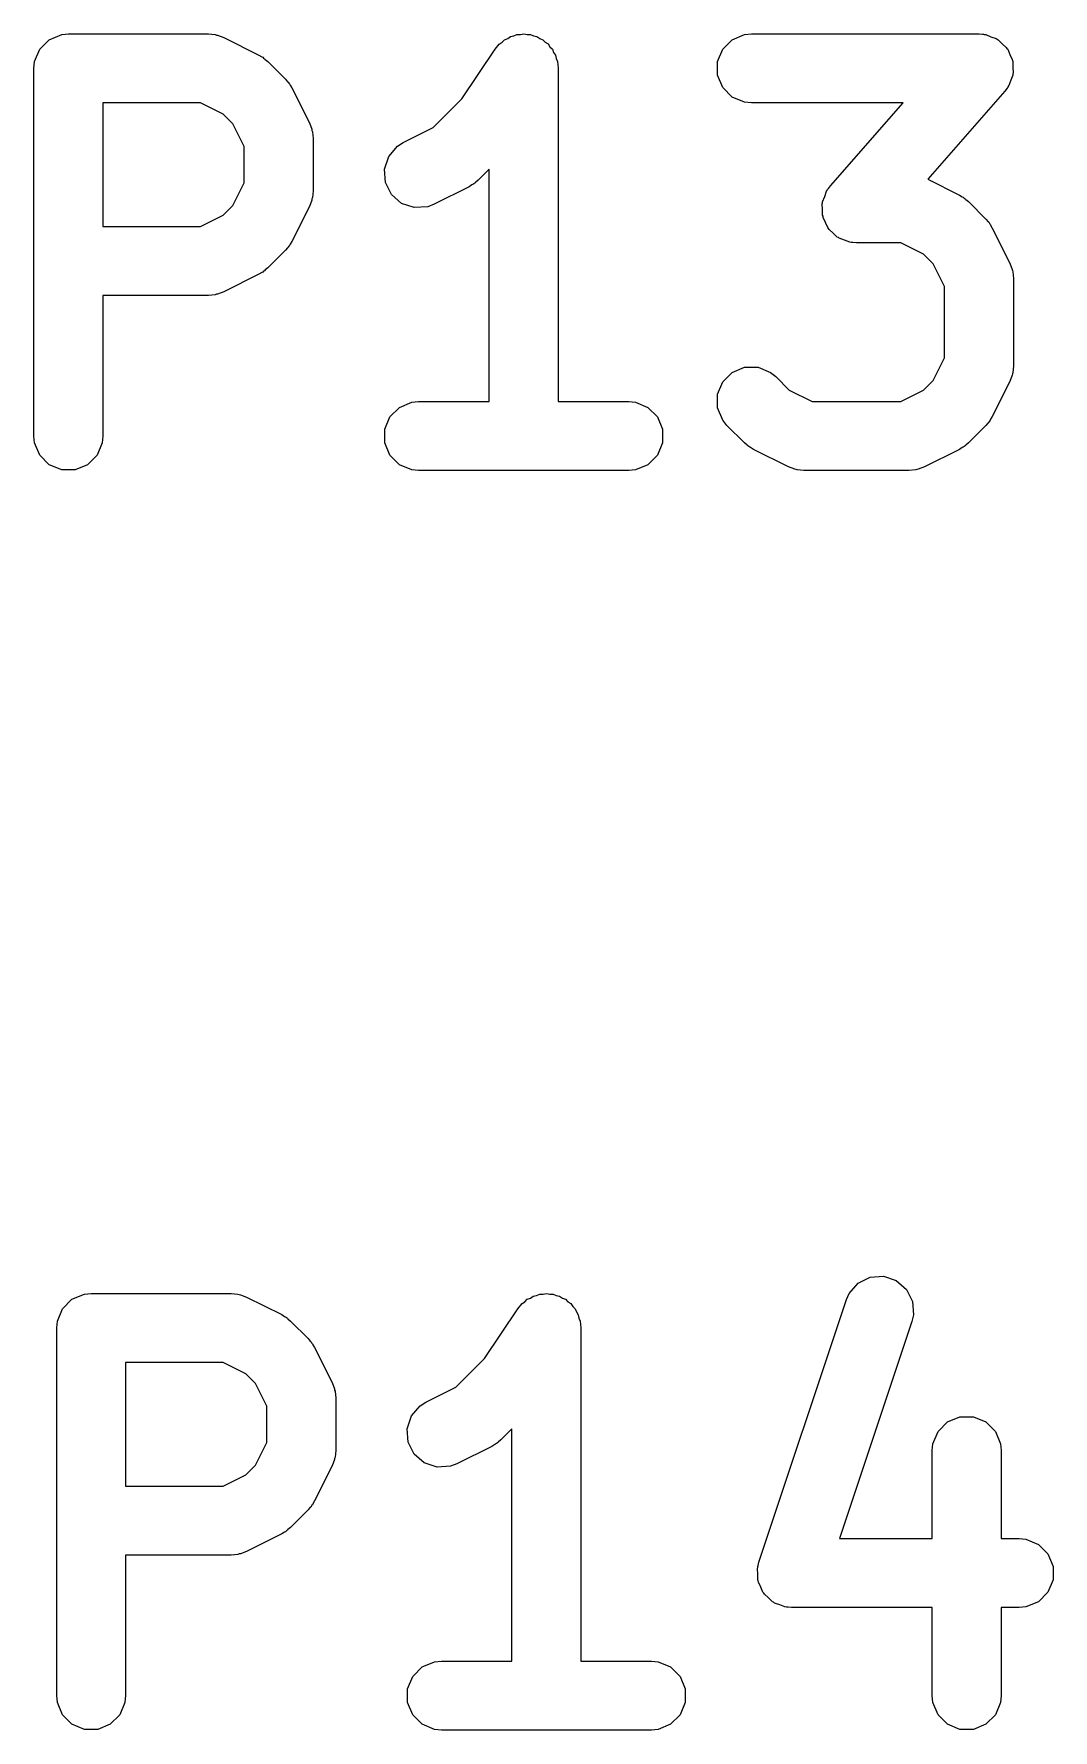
# Model space of a CAD drawing. Extents: x 90.4 to 161.7, y -143.1 to -81.8.
# Drawn here: x 100.697 to 102.914, y -118.303 to -114.612 of the extents above; entities that cross this region are included whole.
import ezdxf

# ---------------------------------------------------------------- set-up
doc = ezdxf.new("R2010")
doc.units = 0
doc.layers.add('BLACK', color=7, linetype='CONTINUOUS')

msp = doc.modelspace()

# ---------------------------------------------------------------- linework, layer by layer
at = {"layer": 'BLACK', "linetype": 'CONTINUOUS'}
for p, q in [((100.709948, -114.645134), (100.73064, -114.624442)), ((100.73064, -114.624442), (100.757676, -114.613243)), ((100.757676, -114.613243), (100.772308, -114.611802)), ((100.772308, -114.611802), (101.07707, -114.611802)), ((101.07707, -114.611802), (101.091702, -114.613243)), ((101.091702, -114.613243), (101.094191, -114.614274)), ((101.094191, -114.614274), (101.096879, -114.614465)), ((101.096879, -114.614465), (101.110611, -114.61972)), ((101.110611, -114.61972), (101.186801, -114.657815)), ((101.700475, -114.645082), (101.709696, -114.633824)), ((101.709696, -114.633824), (101.715865, -114.629692)), ((101.715865, -114.629692), (101.721116, -114.624442)), ((101.721116, -114.624442), (101.727905, -114.621629)), ((101.727905, -114.621629), (101.734011, -114.617541)), ((101.734011, -114.617541), (101.741291, -114.616084)), ((101.741291, -114.616084), (101.748152, -114.613243)), ((101.748152, -114.613243), (101.755501, -114.613243)), ((101.755501, -114.613243), (101.762706, -114.611802)), ((101.762706, -114.611802), (101.76999, -114.613243)), ((101.76999, -114.613243), (101.777416, -114.613243)), ((101.777416, -114.613243), (101.784204, -114.616054)), ((101.784204, -114.616054), (101.791413, -114.617481)), ((101.791413, -114.617481), (101.797591, -114.6216)), ((101.797591, -114.6216), (101.804452, -114.624442)), ((101.804452, -114.624442), (101.809647, -114.629637)), ((101.809647, -114.629637), (101.815762, -114.633714)), ((101.815762, -114.633714), (101.819893, -114.639883)), ((101.819893, -114.639883), (101.825144, -114.645134)), ((102.195662, -114.645134), (102.216354, -114.624442)), ((102.216354, -114.624442), (102.24339, -114.613243)), ((102.24339, -114.613243), (102.258022, -114.611802)), ((102.258022, -114.611802), (102.75326, -114.611802)), ((102.75326, -114.611802), (102.760992, -114.612563)), ((102.760992, -114.612563), (102.762966, -114.612432)), ((102.762966, -114.612432), (102.764325, -114.612891)), ((102.764325, -114.612891), (102.767892, -114.613243)), ((102.767892, -114.613243), (102.779143, -114.617903)), ((102.779143, -114.617903), (102.790687, -114.621808)), ((102.790687, -114.621808), (102.792591, -114.623473)), ((102.792591, -114.623473), (102.794928, -114.624442)), ((102.794928, -114.624442), (102.803538, -114.633052)), ((102.803538, -114.633052), (102.812711, -114.641078)), ((102.812711, -114.641078), (102.813833, -114.643347)), ((100.697308, -114.686802), (100.698749, -114.67217)), ((100.698749, -114.67217), (100.709948, -114.645134)), ((101.186801, -114.657815), (101.1931, -114.661779)), ((101.1931, -114.661779), (101.194928, -114.662537)), ((101.194928, -114.662537), (101.196984, -114.664225)), ((101.196984, -114.664225), (101.199244, -114.665647)), ((101.199244, -114.665647), (101.200543, -114.667145)), ((101.200543, -114.667145), (101.206293, -114.671864)), ((101.206293, -114.671864), (101.244388, -114.709959)), ((101.628307, -114.753307), (101.70038, -114.645199)), ((101.70038, -114.645199), (101.700414, -114.645156)), ((101.700414, -114.645156), (101.700424, -114.645134)), ((101.700424, -114.645134), (101.700475, -114.645082)), ((101.825144, -114.645134), (101.827956, -114.651923)), ((101.827956, -114.651923), (101.832045, -114.658029)), ((101.832045, -114.658029), (101.833501, -114.665309)), ((101.833501, -114.665309), (101.836343, -114.67217)), ((101.836343, -114.67217), (101.837768, -114.686648)), ((102.184463, -114.67217), (102.195662, -114.645134)), ((102.184463, -114.701434), (102.184463, -114.67217)), ((102.813833, -114.643347), (102.81562, -114.645134)), ((102.81562, -114.645134), (102.820278, -114.656381)), ((102.820278, -114.656381), (102.825683, -114.667309)), ((102.825683, -114.667309), (102.825851, -114.669833)), ((102.825851, -114.669833), (102.826819, -114.67217)), ((102.826819, -114.67217), (102.826819, -114.684345)), ((100.697308, -115.486802), (100.697308, -114.686802)), ((101.244388, -114.709959), (101.249108, -114.715711)), ((101.249108, -114.715711), (101.250604, -114.717008)), ((101.837768, -114.686648), (101.837784, -114.686724)), ((101.837784, -114.686724), (101.837778, -114.686749)), ((101.837778, -114.686749), (101.837784, -114.686802)), ((101.837784, -114.686802), (101.837784, -115.411802)), ((102.195662, -114.72847), (102.184463, -114.701434)), ((102.822158, -114.712685), (102.818254, -114.724229)), ((102.826819, -114.701434), (102.822158, -114.712685)), ((102.826819, -114.684345), (102.82763, -114.696508)), ((102.82763, -114.696508), (102.826819, -114.698905)), ((102.826819, -114.698905), (102.826819, -114.701434)), ((101.250604, -114.717008), (101.252023, -114.719262)), ((101.252023, -114.719262), (101.253715, -114.721324)), ((101.253715, -114.721324), (101.254473, -114.723154)), ((101.254473, -114.723154), (101.258437, -114.729451)), ((101.258437, -114.729451), (101.296533, -114.805641)), ((102.216354, -114.749162), (102.195662, -114.72847)), ((102.24339, -114.760361), (102.216354, -114.749162)), ((102.809704, -114.736189), (102.641743, -114.928143)), ((102.814224, -114.729865), (102.809704, -114.736189)), ((102.81562, -114.72847), (102.814224, -114.729865)), ((102.816168, -114.727146), (102.81562, -114.72847)), ((102.818254, -114.724229), (102.816168, -114.727146)), ((101.059365, -114.761802), (100.847308, -114.761802)), ((100.847308, -114.761802), (100.847308, -115.030849)), ((101.108833, -114.786536), (101.059365, -114.761802)), ((101.129716, -114.807419), (101.108833, -114.786536)), ((101.565975, -114.815638), (101.628307, -114.753307)), ((102.258022, -114.761802), (102.24339, -114.760361)), ((102.587978, -114.761802), (102.258022, -114.761802)), ((102.430151, -114.942176), (102.587978, -114.761802)), ((101.154451, -114.856888), (101.129716, -114.807419)), ((101.296533, -114.805641), (101.301788, -114.819373)), ((101.301788, -114.819373), (101.301979, -114.822062)), ((101.301979, -114.822062), (101.30301, -114.824551)), ((101.30301, -114.824551), (101.304451, -114.839183)), ((101.500671, -114.848291), (101.565975, -114.815638)), ((101.154451, -114.935762), (101.154451, -114.856888)), ((101.304451, -114.839183), (101.304451, -114.953468)), ((101.469055, -114.878231), (101.488228, -114.856123)), ((101.488228, -114.856123), (101.500671, -114.848291)), ((101.459801, -114.905992), (101.469055, -114.878231)), ((101.129716, -114.985231), (101.154451, -114.935762)), ((101.461875, -114.935182), (101.459801, -114.905992)), ((101.474962, -114.961357), (101.461875, -114.935182)), ((101.656387, -114.936528), (101.654127, -114.937949)), ((101.657686, -114.935029), (101.656387, -114.936528)), ((101.663436, -114.930311), (101.657686, -114.935029)), ((101.687784, -114.905962), (101.663436, -114.930311)), ((101.687784, -115.411802), (101.687784, -114.905962)), ((102.641743, -114.928143), (102.710611, -114.962577)), ((101.301788, -114.973278), (101.296533, -114.98701)), ((101.301979, -114.970588), (101.301788, -114.973278)), ((101.30301, -114.9681), (101.301979, -114.970588)), ((101.304451, -114.953468), (101.30301, -114.9681)), ((101.49707, -114.98053), (101.474962, -114.961357)), ((101.643944, -114.94436), (101.567753, -114.982455)), ((101.650243, -114.940395), (101.643944, -114.94436)), ((101.652071, -114.939638), (101.650243, -114.940395)), ((101.654127, -114.937949), (101.652071, -114.939638)), ((102.413035, -114.976932), (102.417698, -114.965674)), ((102.417698, -114.965674), (102.4216, -114.954137)), ((102.4216, -114.954137), (102.423685, -114.951219)), ((102.423685, -114.951219), (102.424234, -114.949896)), ((102.424234, -114.949896), (102.425629, -114.9485)), ((102.425629, -114.9485), (102.430151, -114.942176)), ((102.710611, -114.962577), (102.71691, -114.966541)), ((102.71691, -114.966541), (102.718738, -114.967299)), ((102.718738, -114.967299), (102.720794, -114.968987)), ((102.720794, -114.968987), (102.723054, -114.970409)), ((102.723054, -114.970409), (102.724353, -114.971907)), ((102.724353, -114.971907), (102.730103, -114.976626)), ((101.059365, -115.030849), (101.108833, -115.006115)), ((101.108833, -115.006115), (101.129716, -114.985231)), ((101.296533, -114.98701), (101.258437, -115.0632)), ((101.524831, -114.989784), (101.49707, -114.98053)), ((101.554021, -114.98771), (101.524831, -114.989784)), ((101.567753, -114.982455), (101.554021, -114.98771)), ((102.412225, -114.981858), (102.413035, -114.979462)), ((102.413035, -114.994011), (102.412225, -114.981858)), ((102.413035, -114.979462), (102.413035, -114.976932)), ((102.413035, -115.006196), (102.413035, -114.994011)), ((102.414002, -115.008532), (102.413035, -115.006196)), ((102.414171, -115.011056), (102.414002, -115.008532)), ((102.730103, -114.976626), (102.768198, -115.014721)), ((100.847308, -115.030849), (101.059365, -115.030849)), ((102.419573, -115.021981), (102.414171, -115.011056)), ((102.424234, -115.033232), (102.419573, -115.021981)), ((102.42602, -115.035018), (102.424234, -115.033232)), ((102.427143, -115.037288), (102.42602, -115.035018)), ((102.436315, -115.045313), (102.427143, -115.037288)), ((102.444926, -115.053924), (102.436315, -115.045313)), ((102.768198, -115.014721), (102.772916, -115.02047)), ((102.772916, -115.02047), (102.774415, -115.02177)), ((102.774415, -115.02177), (102.775836, -115.024029)), ((102.775836, -115.024029), (102.777525, -115.026086)), ((102.777525, -115.026086), (102.778282, -115.027913)), ((102.778282, -115.027913), (102.782247, -115.034213)), ((102.782247, -115.034213), (102.820342, -115.110404)), ((101.244388, -115.082692), (101.206293, -115.120787)), ((101.249108, -115.076939), (101.244388, -115.082692)), ((101.250604, -115.075643), (101.249108, -115.076939)), ((101.252023, -115.073388), (101.250604, -115.075643)), ((101.253715, -115.071327), (101.252023, -115.073388)), ((101.254473, -115.069496), (101.253715, -115.071327)), ((101.258437, -115.0632), (101.254473, -115.069496)), ((102.447262, -115.054892), (102.444926, -115.053924)), ((102.449167, -115.056558), (102.447262, -115.054892)), ((102.460704, -115.060459), (102.449167, -115.056558)), ((102.471962, -115.065123), (102.460704, -115.060459)), ((102.475532, -115.065474), (102.471962, -115.065123)), ((102.476888, -115.065933), (102.475532, -115.065474)), ((102.478855, -115.065801), (102.476888, -115.065933)), ((102.486594, -115.066564), (102.478855, -115.065801)), ((102.583174, -115.066564), (102.486594, -115.066564)), ((102.632643, -115.091298), (102.583174, -115.066564)), ((101.206293, -115.120787), (101.200543, -115.125505)), ((102.653525, -115.11218), (102.632643, -115.091298)), ((102.67826, -115.161649), (102.653525, -115.11218)), ((102.820342, -115.110404), (102.825597, -115.124136)), ((101.186801, -115.134836), (101.110611, -115.172931)), ((101.1931, -115.130871), (101.186801, -115.134836)), ((101.194928, -115.130114), (101.1931, -115.130871)), ((101.196984, -115.128425), (101.194928, -115.130114)), ((101.199244, -115.127004), (101.196984, -115.128425)), ((101.200543, -115.125505), (101.199244, -115.127004)), ((102.825597, -115.124136), (102.825787, -115.126823)), ((102.825787, -115.126823), (102.826819, -115.129313)), ((102.826819, -115.129313), (102.82826, -115.143945)), ((102.82826, -115.143945), (102.82826, -115.334421)), ((101.07707, -115.180849), (100.847308, -115.180849)), ((100.847308, -115.180849), (100.847308, -115.486802)), ((101.091702, -115.179408), (101.07707, -115.180849)), ((101.094191, -115.178376), (101.091702, -115.179408)), ((101.096879, -115.178186), (101.094191, -115.178376)), ((101.110611, -115.172931), (101.096879, -115.178186)), ((102.67826, -115.316716), (102.67826, -115.161649)), ((102.216355, -115.34825), (102.243392, -115.337052)), ((102.243392, -115.337052), (102.272654, -115.337052)), ((102.272654, -115.337052), (102.29969, -115.348251)), ((102.653525, -115.366184), (102.67826, -115.316716)), ((102.82826, -115.334421), (102.826819, -115.349053)), ((102.184463, -115.395979), (102.195662, -115.368943)), ((102.195662, -115.368943), (102.216355, -115.34825)), ((102.29969, -115.348251), (102.311056, -115.357579)), ((102.311056, -115.357579), (102.340544, -115.387068)), ((102.632642, -115.387068), (102.653525, -115.366184)), ((102.820342, -115.367962), (102.782247, -115.444152)), ((102.825597, -115.35423), (102.820342, -115.367962)), ((102.825787, -115.351542), (102.825597, -115.35423)), ((102.826819, -115.349053), (102.825787, -115.351542)), ((101.492544, -115.424442), (101.51958, -115.413243)), ((101.51958, -115.413243), (101.534212, -115.411802)), ((101.534212, -115.411802), (101.687784, -115.411802)), ((101.837784, -115.411802), (101.991355, -115.411802)), ((101.991355, -115.411802), (102.005987, -115.413243)), ((102.005987, -115.413243), (102.033023, -115.424442)), ((102.184463, -115.425241), (102.184463, -115.395979)), ((102.340544, -115.387068), (102.390013, -115.411802)), ((102.390013, -115.411802), (102.583174, -115.411802)), ((102.583174, -115.411802), (102.632642, -115.387068)), ((101.460653, -115.47217), (101.471852, -115.445134)), ((101.471852, -115.445134), (101.492544, -115.424442)), ((102.033023, -115.424442), (102.053715, -115.445134)), ((102.053715, -115.445134), (102.064914, -115.47217)), ((102.195661, -115.452278), (102.184463, -115.425241)), ((102.204988, -115.463643), (102.195661, -115.452278)), ((102.777526, -115.452278), (102.775836, -115.454336)), ((102.778283, -115.450448), (102.777526, -115.452278)), ((102.782247, -115.444152), (102.778283, -115.450448)), ((100.698749, -115.501434), (100.697308, -115.486802)), ((100.847308, -115.486802), (100.845867, -115.501434)), ((101.460653, -115.501434), (101.460653, -115.47217)), ((102.064914, -115.47217), (102.064914, -115.501434)), ((102.243083, -115.501739), (102.204988, -115.463643)), ((102.768199, -115.463643), (102.730104, -115.501739)), ((102.772916, -115.457894), (102.768199, -115.463643)), ((102.774415, -115.456595), (102.772916, -115.457894)), ((102.775836, -115.454336), (102.774415, -115.456595)), ((100.709948, -115.52847), (100.698749, -115.501434)), ((100.845867, -115.501434), (100.834668, -115.52847)), ((101.471852, -115.52847), (101.460653, -115.501434)), ((102.064914, -115.501434), (102.053715, -115.52847)), ((102.248834, -115.506459), (102.243083, -115.501739)), ((102.250133, -115.507957), (102.248834, -115.506459)), ((102.252388, -115.509376), (102.250133, -115.507957)), ((102.254448, -115.511067), (102.252388, -115.509376)), ((102.256278, -115.511825), (102.254448, -115.511067)), ((102.262576, -115.515789), (102.256278, -115.511825)), ((102.338767, -115.553884), (102.262576, -115.515789)), ((102.710611, -115.515789), (102.63442, -115.553884)), ((102.71691, -115.511824), (102.710611, -115.515789)), ((102.718738, -115.511067), (102.71691, -115.511824)), ((102.720794, -115.509379), (102.718738, -115.511067)), ((102.723054, -115.507957), (102.720794, -115.509379)), ((102.724354, -115.506457), (102.723054, -115.507957)), ((102.730104, -115.501739), (102.724354, -115.506457)), ((100.73064, -115.549162), (100.709948, -115.52847)), ((100.757676, -115.560361), (100.73064, -115.549162)), ((100.78694, -115.560361), (100.757676, -115.560361)), ((100.813976, -115.549162), (100.78694, -115.560361)), ((100.834668, -115.52847), (100.813976, -115.549162)), ((101.492544, -115.549162), (101.471852, -115.52847)), ((101.51958, -115.560361), (101.492544, -115.549162)), ((101.534212, -115.561802), (101.51958, -115.560361)), ((101.991355, -115.561802), (101.534212, -115.561802)), ((102.005987, -115.560361), (101.991355, -115.561802)), ((102.033023, -115.549162), (102.005987, -115.560361)), ((102.053715, -115.52847), (102.033023, -115.549162)), ((102.352499, -115.559139), (102.338767, -115.553884)), ((102.355186, -115.559329), (102.352499, -115.559139)), ((102.357676, -115.560361), (102.355186, -115.559329)), ((102.372308, -115.561802), (102.357676, -115.560361)), ((102.600879, -115.561802), (102.372308, -115.561802)), ((102.615511, -115.560361), (102.600879, -115.561802)), ((102.618, -115.559329), (102.615511, -115.560361)), ((102.620688, -115.559139), (102.618, -115.559329)), ((102.63442, -115.553884), (102.620688, -115.559139)), ((102.470903, -117.352547), (102.490077, -117.33044)), ((102.490077, -117.33044), (102.51625, -117.317353)), ((102.51625, -117.317353), (102.54544, -117.315278)), ((102.54544, -117.315278), (102.573203, -117.324532)), ((102.573203, -117.324532), (102.59531, -117.343706)), ((100.759414, -117.386116), (100.780106, -117.365424)), ((100.780106, -117.365424), (100.807142, -117.354225)), ((100.807142, -117.354225), (100.821774, -117.352784)), ((100.821774, -117.352784), (101.126536, -117.352784)), ((101.126536, -117.352784), (101.141168, -117.354225)), ((101.141168, -117.354225), (101.143657, -117.355256)), ((101.143657, -117.355256), (101.146345, -117.355447)), ((101.146345, -117.355447), (101.160077, -117.360702)), ((101.160077, -117.360702), (101.236267, -117.398797)), ((101.759162, -117.374806), (101.765331, -117.370674)), ((101.765331, -117.370674), (101.770582, -117.365424)), ((101.770582, -117.365424), (101.777371, -117.362611)), ((101.777371, -117.362611), (101.783477, -117.358523)), ((101.783477, -117.358523), (101.790757, -117.357066)), ((101.790757, -117.357066), (101.797618, -117.354225)), ((101.797618, -117.354225), (101.804967, -117.354225)), ((101.804967, -117.354225), (101.812172, -117.352784)), ((101.812172, -117.352784), (101.819456, -117.354225)), ((101.819456, -117.354225), (101.826882, -117.354225)), ((101.826882, -117.354225), (101.83367, -117.357036)), ((101.83367, -117.357036), (101.840879, -117.358463)), ((101.840879, -117.358463), (101.847057, -117.362582)), ((101.847057, -117.362582), (101.853918, -117.365424)), ((101.853918, -117.365424), (101.859113, -117.370619)), ((101.859113, -117.370619), (101.865228, -117.374696)), ((102.274432, -117.9374), (102.464909, -117.365972)), ((102.464909, -117.365972), (102.470903, -117.352547)), ((102.59531, -117.343706), (102.608396, -117.36988)), ((102.608396, -117.36988), (102.610471, -117.39907)), ((100.748215, -117.413152), (100.759414, -117.386116)), ((101.236267, -117.398797), (101.242566, -117.402761)), ((101.242566, -117.402761), (101.244394, -117.403519)), ((101.244394, -117.403519), (101.24645, -117.405207)), ((101.24645, -117.405207), (101.24871, -117.406629)), ((101.24871, -117.406629), (101.250009, -117.408127)), ((101.250009, -117.408127), (101.255759, -117.412846)), ((101.677773, -117.494289), (101.749846, -117.386181)), ((101.749846, -117.386181), (101.74988, -117.386138)), ((101.74988, -117.386138), (101.74989, -117.386116)), ((101.74989, -117.386116), (101.749941, -117.386064)), ((101.749941, -117.386064), (101.759162, -117.374806)), ((101.865228, -117.374696), (101.869359, -117.380865)), ((101.869359, -117.380865), (101.87461, -117.386116)), ((101.87461, -117.386116), (101.877422, -117.392905)), ((101.877422, -117.392905), (101.881511, -117.399011)), ((101.881511, -117.399011), (101.882967, -117.406291)), ((101.882967, -117.406291), (101.885809, -117.413152)), ((102.610471, -117.39907), (102.607211, -117.413406)), ((100.746774, -117.427784), (100.748215, -117.413152)), ((100.746774, -118.227784), (100.746774, -117.427784)), ((101.255759, -117.412846), (101.293854, -117.450941)), ((101.885809, -117.413152), (101.887234, -117.42763)), ((101.887234, -117.42763), (101.88725, -117.427706)), ((101.88725, -117.427706), (101.887244, -117.427731)), ((101.887244, -117.427731), (101.88725, -117.427784)), ((101.88725, -117.427784), (101.88725, -118.152784)), ((102.607211, -117.413406), (102.44964, -117.886117)), ((101.293854, -117.450941), (101.298574, -117.456693)), ((101.298574, -117.456693), (101.30007, -117.45799)), ((101.30007, -117.45799), (101.301489, -117.460244)), ((101.301489, -117.460244), (101.303181, -117.462306)), ((101.303181, -117.462306), (101.303939, -117.464136)), ((101.303939, -117.464136), (101.307903, -117.470433)), ((101.307903, -117.470433), (101.345999, -117.546623)), ((101.108831, -117.502784), (100.896774, -117.502784)), ((100.896774, -117.502784), (100.896774, -117.771831)), ((101.158299, -117.527518), (101.108831, -117.502784)), ((101.615441, -117.55662), (101.677773, -117.494289)), ((101.179182, -117.548401), (101.158299, -117.527518)), ((101.203917, -117.59787), (101.179182, -117.548401)), ((101.345999, -117.546623), (101.351254, -117.560355)), ((101.550137, -117.589273), (101.615441, -117.55662)), ((101.351254, -117.560355), (101.351445, -117.563044)), ((101.351445, -117.563044), (101.352476, -117.565533)), ((101.352476, -117.565533), (101.353917, -117.580165)), ((101.353917, -117.580165), (101.353917, -117.69445)), ((101.537694, -117.597105), (101.550137, -117.589273)), ((101.203917, -117.676744), (101.203917, -117.59787)), ((101.509267, -117.646974), (101.518521, -117.619213)), ((101.518521, -117.619213), (101.537694, -117.597105)), ((102.684868, -117.63209), (102.711904, -117.620891)), ((102.711904, -117.620891), (102.741168, -117.620891)), ((102.741168, -117.620891), (102.768204, -117.63209)), ((101.511341, -117.676164), (101.509267, -117.646974)), ((101.73725, -117.646944), (101.712902, -117.671293)), ((101.73725, -118.152784), (101.73725, -117.646944)), ((102.652977, -117.679818), (102.664176, -117.652782)), ((102.664176, -117.652782), (102.684868, -117.63209)), ((102.768204, -117.63209), (102.788896, -117.652782)), ((102.788896, -117.652782), (102.800095, -117.679818)), ((101.179182, -117.726213), (101.203917, -117.676744)), ((101.353917, -117.69445), (101.352476, -117.709082)), ((101.524428, -117.702339), (101.511341, -117.676164)), ((101.546536, -117.721512), (101.524428, -117.702339)), ((101.69341, -117.685342), (101.617219, -117.723437)), ((101.699709, -117.681377), (101.69341, -117.685342)), ((101.701537, -117.68062), (101.699709, -117.681377)), ((101.703593, -117.678931), (101.701537, -117.68062)), ((101.705853, -117.67751), (101.703593, -117.678931)), ((101.707152, -117.676011), (101.705853, -117.67751)), ((101.712902, -117.671293), (101.707152, -117.676011)), ((102.651536, -117.69445), (102.652977, -117.679818)), ((102.651536, -117.886117), (102.651536, -117.69445)), ((102.800095, -117.679818), (102.801536, -117.69445)), ((102.801536, -117.69445), (102.801536, -117.886117)), ((101.158299, -117.747097), (101.179182, -117.726213)), ((101.345999, -117.727992), (101.307903, -117.804182)), ((101.351254, -117.71426), (101.345999, -117.727992)), ((101.351445, -117.71157), (101.351254, -117.71426)), ((101.352476, -117.709082), (101.351445, -117.71157)), ((101.574297, -117.730766), (101.546536, -117.721512)), ((101.603487, -117.728692), (101.574297, -117.730766)), ((101.617219, -117.723437), (101.603487, -117.728692)), ((100.896774, -117.771831), (101.108831, -117.771831)), ((101.108831, -117.771831), (101.158299, -117.747097)), ((101.301489, -117.81437), (101.30007, -117.816625)), ((101.303181, -117.812309), (101.301489, -117.81437)), ((101.303939, -117.810478), (101.303181, -117.812309)), ((101.307903, -117.804182), (101.303939, -117.810478)), ((101.293854, -117.823674), (101.255759, -117.861769)), ((101.298574, -117.817921), (101.293854, -117.823674)), ((101.30007, -117.816625), (101.298574, -117.817921)), ((101.236267, -117.875818), (101.160077, -117.913913)), ((101.242566, -117.871853), (101.236267, -117.875818)), ((101.244394, -117.871096), (101.242566, -117.871853)), ((101.24645, -117.869407), (101.244394, -117.871096)), ((101.24871, -117.867986), (101.24645, -117.869407)), ((101.250009, -117.866487), (101.24871, -117.867986)), ((101.255759, -117.861769), (101.250009, -117.866487)), ((102.44964, -117.886117), (102.651536, -117.886117)), ((102.801536, -117.886117), (102.840822, -117.886117)), ((102.840822, -117.886117), (102.855454, -117.887558)), ((102.855454, -117.887558), (102.88249, -117.898757)), ((101.126536, -117.921831), (100.896774, -117.921831)), ((100.896774, -117.921831), (100.896774, -118.227784)), ((101.141168, -117.92039), (101.126536, -117.921831)), ((101.143657, -117.919358), (101.141168, -117.92039)), ((101.146345, -117.919168), (101.143657, -117.919358)), ((101.160077, -117.913913), (101.146345, -117.919168)), ((102.88249, -117.898757), (102.903182, -117.919449)), ((102.903182, -117.919449), (102.914381, -117.946485)), ((102.271172, -117.951737), (102.272024, -117.94799)), ((102.272024, -117.963728), (102.271172, -117.951737)), ((102.272024, -117.946485), (102.272782, -117.944653)), ((102.272024, -117.94799), (102.272024, -117.946485)), ((102.272024, -117.975749), (102.272024, -117.963728)), ((102.272782, -117.944653), (102.274432, -117.9374)), ((102.914381, -117.946485), (102.914381, -117.975749)), ((102.273054, -117.978237), (102.272024, -117.975749)), ((102.273246, -117.980927), (102.273054, -117.978237)), ((102.278624, -117.991683), (102.273246, -117.980927)), ((102.283223, -118.002785), (102.278624, -117.991683)), ((102.914381, -117.975749), (102.903182, -118.002785)), ((102.285127, -118.004689), (102.283223, -118.002785)), ((102.286333, -118.0071), (102.285127, -118.004689)), ((102.295415, -118.014977), (102.286333, -118.0071)), ((102.303915, -118.023477), (102.295415, -118.014977)), ((102.306403, -118.024507), (102.303915, -118.023477)), ((102.30844, -118.026274), (102.306403, -118.024507)), ((102.319843, -118.030075), (102.30844, -118.026274)), ((102.330951, -118.034676), (102.319843, -118.030075)), ((102.334777, -118.035052), (102.330951, -118.034676)), ((102.336203, -118.035528), (102.334777, -118.035052)), ((102.338177, -118.035387), (102.336203, -118.035528)), ((102.345583, -118.036117), (102.338177, -118.035387)), ((102.651536, -118.036117), (102.345583, -118.036117)), ((102.651536, -118.227784), (102.651536, -118.036117)), ((102.840822, -118.036117), (102.801536, -118.036117)), ((102.801536, -118.036117), (102.801536, -118.227784)), ((102.855454, -118.034676), (102.840822, -118.036117)), ((102.88249, -118.023477), (102.855454, -118.034676)), ((102.903182, -118.002785), (102.88249, -118.023477)), ((101.521318, -118.186116), (101.54201, -118.165424)), ((101.54201, -118.165424), (101.569046, -118.154225)), ((101.569046, -118.154225), (101.583678, -118.152784)), ((101.583678, -118.152784), (101.73725, -118.152784)), ((101.88725, -118.152784), (102.040821, -118.152784)), ((102.040821, -118.152784), (102.055453, -118.154225)), ((102.055453, -118.154225), (102.082489, -118.165424)), ((102.082489, -118.165424), (102.103181, -118.186116)), ((101.510119, -118.213152), (101.521318, -118.186116)), ((101.510119, -118.242416), (101.510119, -118.213152)), ((102.103181, -118.186116), (102.11438, -118.213152)), ((102.11438, -118.213152), (102.11438, -118.242416)), ((100.748215, -118.242416), (100.746774, -118.227784)), ((100.759414, -118.269452), (100.748215, -118.242416)), ((100.895333, -118.242416), (100.884134, -118.269452)), ((100.896774, -118.227784), (100.895333, -118.242416)), ((101.521318, -118.269452), (101.510119, -118.242416)), ((102.11438, -118.242416), (102.103181, -118.269452)), ((102.652977, -118.242416), (102.651536, -118.227784)), ((102.664176, -118.269452), (102.652977, -118.242416)), ((102.800095, -118.242416), (102.788896, -118.269452)), ((102.801536, -118.227784), (102.800095, -118.242416)), ((100.780106, -118.290144), (100.759414, -118.269452)), ((100.807142, -118.301343), (100.780106, -118.290144)), ((100.863442, -118.290144), (100.836406, -118.301343)), ((100.884134, -118.269452), (100.863442, -118.290144)), ((101.54201, -118.290144), (101.521318, -118.269452)), ((101.569046, -118.301343), (101.54201, -118.290144)), ((102.082489, -118.290144), (102.055453, -118.301343)), ((102.103181, -118.269452), (102.082489, -118.290144)), ((102.684868, -118.290144), (102.664176, -118.269452)), ((102.711904, -118.301343), (102.684868, -118.290144)), ((102.768204, -118.290144), (102.741168, -118.301343)), ((102.788896, -118.269452), (102.768204, -118.290144)), ((100.836406, -118.301343), (100.807142, -118.301343)), ((101.583678, -118.302784), (101.569046, -118.301343)), ((102.040821, -118.302784), (101.583678, -118.302784)), ((102.055453, -118.301343), (102.040821, -118.302784)), ((102.741168, -118.301343), (102.711904, -118.301343))]:
    msp.add_line(p, q, dxfattribs=at)

doc.saveas('drawing.dxf')
